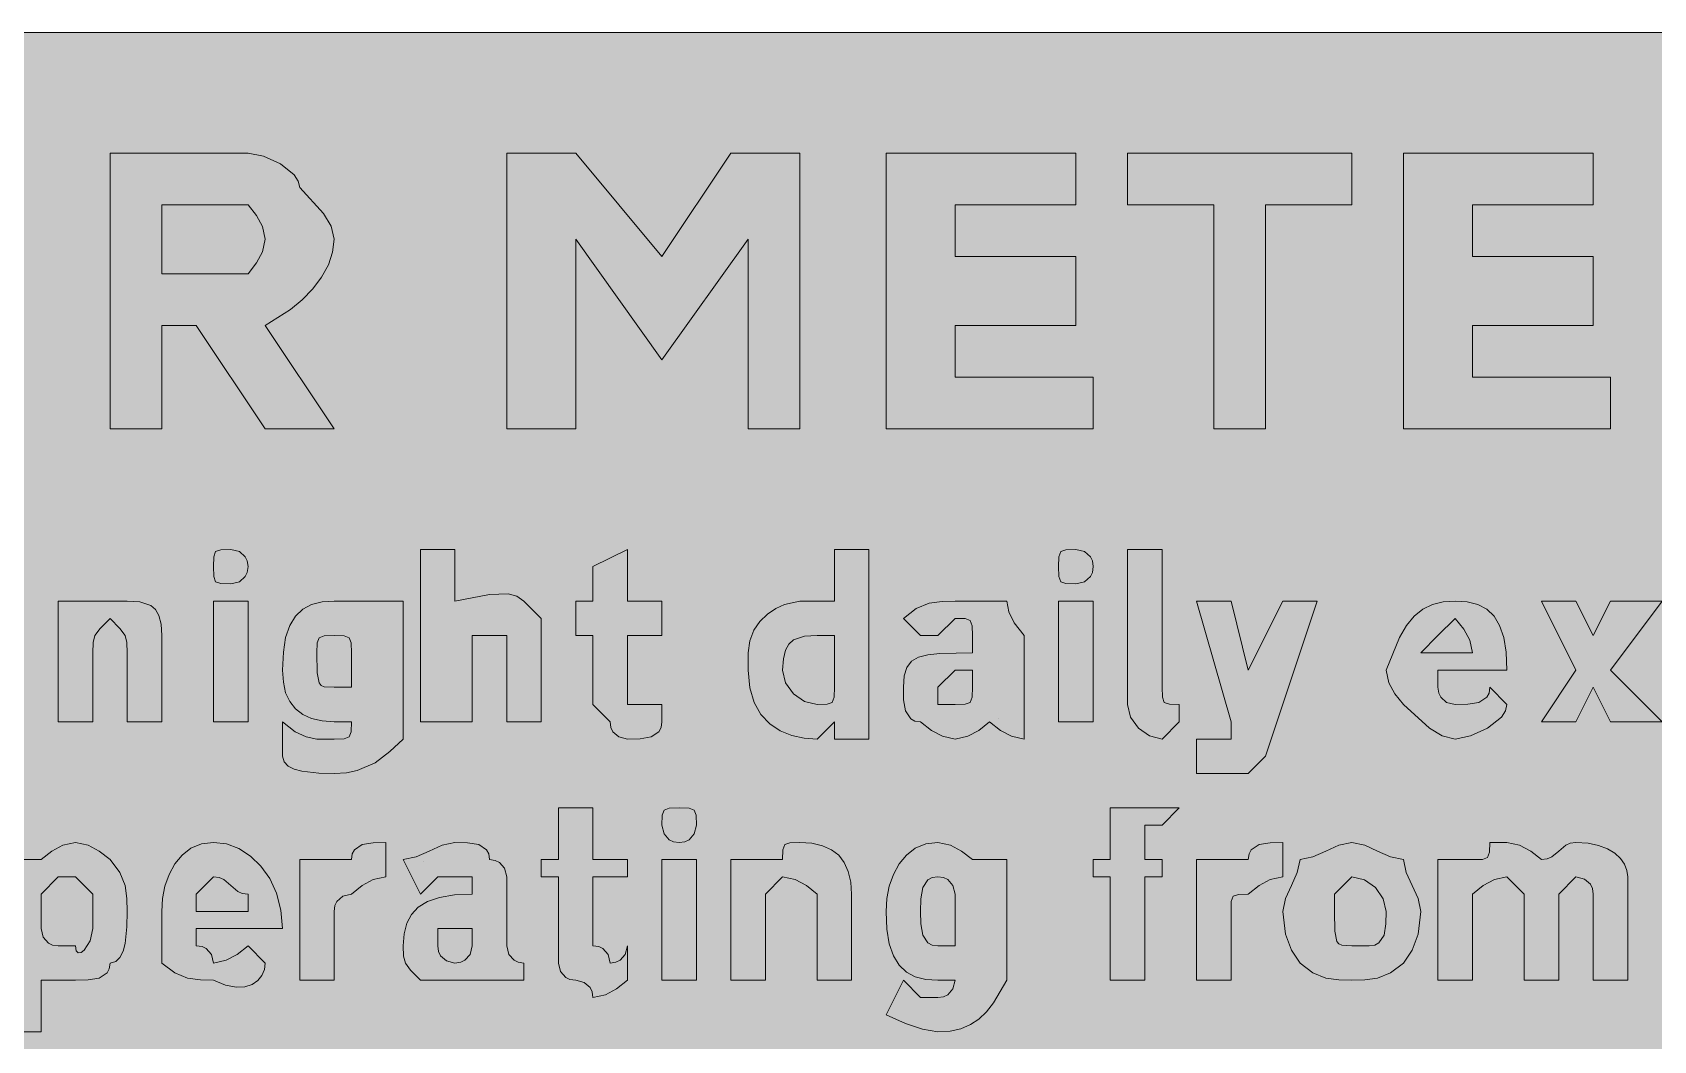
# Model space of a CAD drawing. Header units: metres. Extents: x 9 to 558, y 12 to 259.
# Drawn here: x 253.4 to 366.2, y 189 to 259.2 of the extents above; entities that cross this region are included whole.
import ezdxf

# ---------------------------------------------------------------- set-up
doc = ezdxf.new("R2010")
doc.units = ezdxf.units.M
for name, color, linetype, true_color in [('FILL_BLACK_000000', 7, 'Continuous', 0x000000), ('FILL_YELLOW_FFFF00', 7, 'Continuous', 0xffff00), ('STROKE_BLACK_000000', 7, 'Continuous', 0x000000)]:
    doc.layers.add(name, color=color, linetype=linetype, true_color=true_color)

msp = doc.modelspace()

# ---------------------------------------------------------------- hatches: boundary and pattern name
at = {"layer": 'FILL_BLACK_000000', "true_color": 0x000000}
h = msp.add_hatch(color=7, dxfattribs=at)
h.dxf.hatch_style = 1
h.paths.add_polyline_path([(258.81, 231.6), (258.81, 250.8), (268.41, 250.8), (269.48, 250.59), (270.66, 250.05), (271.62, 249.28), (271.9, 248.85), (272.01, 248.4), (273.66, 246.6), (274.2, 245.7), (274.41, 244.8), (274.3, 243.9), (274, 243.02), (273.52, 242.16), (272.91, 241.35), (272.18, 240.59), (271.37, 239.91), (269.61, 238.8), (274.41, 231.6), (269.61, 231.6), (264.81, 238.8), (262.41, 238.8), (262.41, 231.6), (258.81, 231.6)])
h.paths.add_polyline_path([(268.41, 242.4), (269.01, 243.15), (269.42, 243.92), (269.61, 244.8), (269.42, 245.68), (269.01, 246.45), (268.41, 247.2), (267.21, 247.2), (262.41, 247.2), (262.41, 242.4), (267.21, 242.4), (268.41, 242.4)], flags=16)
h = msp.add_hatch(color=7, dxfattribs=at)
h.dxf.hatch_style = 1
h.paths.add_polyline_path([(291.21, 244.8), (291.21, 231.6), (286.41, 231.6), (286.41, 250.8), (291.21, 250.8), (297.21, 243.6), (302.01, 250.8), (306.81, 250.8), (306.81, 231.6), (303.21, 231.6), (303.21, 244.8), (297.21, 236.4), (291.21, 244.8)])
h = msp.add_hatch(color=7, dxfattribs=at)
h.dxf.hatch_style = 1
h.paths.add_polyline_path([(317.61, 235.2), (327.21, 235.2), (327.21, 231.6), (312.81, 231.6), (312.81, 250.8), (326.01, 250.8), (326.01, 247.2), (317.61, 247.2), (317.61, 243.6), (326.01, 243.6), (326.01, 238.8), (317.61, 238.8), (317.61, 235.2)])
h = msp.add_hatch(color=7, dxfattribs=at)
h.dxf.hatch_style = 1
h.paths.add_polyline_path([(339.21, 231.6), (335.61, 231.6), (335.61, 247.2), (329.61, 247.2), (329.61, 250.8), (345.21, 250.8), (345.21, 247.2), (339.21, 247.2), (339.21, 231.6)])
h = msp.add_hatch(color=7, dxfattribs=at)
h.dxf.hatch_style = 1
h.paths.add_polyline_path([(353.61, 235.2), (363.21, 235.2), (363.21, 231.6), (348.81, 231.6), (348.81, 250.8), (362.01, 250.8), (362.01, 247.2), (353.61, 247.2), (353.61, 243.6), (362.01, 243.6), (362.01, 238.8), (353.61, 238.8), (353.61, 235.2)])
h = msp.add_hatch(color=7, dxfattribs=at)
h.dxf.hatch_style = 1
h.paths.add_polyline_path([(268.36, 221.6), (268.22, 221.31), (267.81, 220.95), (267.21, 220.8), (266.52, 220.82), (266.16, 220.95), (266.03, 221.31), (266.01, 222), (266.03, 222.69), (266.16, 223.05), (266.52, 223.18), (267.21, 223.2), (267.81, 223.05), (268.22, 222.69), (268.36, 222.4), (268.41, 222), (268.36, 221.6)])
h = msp.add_hatch(color=7, dxfattribs=at)
h.dxf.hatch_style = 1
h.paths.add_polyline_path([(285.21, 220.05), (286.52, 220.11), (287.11, 219.94), (287.61, 219.6), (288.81, 218.4), (288.81, 217.2), (288.81, 211.2), (286.41, 211.2), (286.41, 216), (286.41, 217.2), (285.21, 217.2), (284.01, 217.2), (284.01, 216), (284.01, 211.2), (280.41, 211.2), (280.41, 223.2), (282.81, 223.2), (282.81, 219.6), (285.21, 220.05)])
h = msp.add_hatch(color=7, dxfattribs=at)
h.dxf.hatch_style = 1
h.paths.add_polyline_path([(297.21, 219.6), (297.21, 217.2), (294.81, 217.2), (294.81, 213.6), (294.81, 212.4), (296.01, 212.4), (297.21, 212.4), (297.21, 211.2), (297.16, 210.8), (297, 210.51), (296.46, 210.15), (295.69, 210.02), (294.81, 210), (294.21, 210.15), (293.8, 210.51), (293.66, 210.8), (293.61, 211.2), (292.41, 212.4), (292.41, 217.2), (291.21, 217.2), (291.21, 219.6), (292.41, 219.6), (292.41, 222), (294.81, 223.2), (294.81, 219.6), (297.21, 219.6)])
h = msp.add_hatch(color=7, dxfattribs=at)
h.dxf.hatch_style = 1
h.paths.add_polyline_path([(311.61, 223.2), (311.61, 210), (309.21, 210), (309.21, 211.2), (308.01, 210), (307.11, 210.06), (306.25, 210.24), (305.44, 210.57), (304.71, 211.05), (304.1, 211.7), (303.62, 212.53), (303.32, 213.56), (303.21, 214.8), (303.21, 216), (303.32, 216.84), (303.6, 217.57), (304.03, 218.19), (304.56, 218.7), (305.14, 219.09), (305.74, 219.37), (306.81, 219.6), (309.21, 219.6), (309.21, 223.2), (311.61, 223.2)])
h.paths.add_polyline_path([(309.21, 217.2), (308.01, 217.2), (307.13, 217.16), (306.36, 216.9), (306.05, 216.61), (305.82, 216.19), (305.66, 215.59), (305.61, 214.8), (305.82, 213.92), (306.36, 213.15), (307.13, 212.61), (308.01, 212.4), (308.7, 212.42), (309.06, 212.55), (309.19, 212.91), (309.21, 213.6), (309.21, 216), (309.21, 217.2)], flags=16)
h = msp.add_hatch(color=7, dxfattribs=at)
h.dxf.hatch_style = 1
h.paths.add_polyline_path([(327.16, 221.6), (327.02, 221.31), (326.61, 220.95), (326.01, 220.8), (325.32, 220.82), (324.96, 220.95), (324.83, 221.31), (324.81, 222), (324.83, 222.69), (324.96, 223.05), (325.32, 223.18), (326.01, 223.2), (326.61, 223.05), (327.02, 222.69), (327.16, 222.4), (327.21, 222), (327.16, 221.6)])
h = msp.add_hatch(color=7, dxfattribs=at)
h.dxf.hatch_style = 1
h.paths.add_polyline_path([(332.01, 213.6), (332.03, 212.91), (332.16, 212.55), (332.52, 212.42), (333.21, 212.4), (333.21, 211.2), (332.01, 210), (331.13, 210.21), (330.36, 210.75), (329.82, 211.52), (329.61, 212.4), (329.61, 223.2), (332.01, 223.2), (332.01, 213.6)])
h = msp.add_hatch(color=7, dxfattribs=at)
h.dxf.hatch_style = 1
h.paths.add_polyline_path([(260.01, 211.2), (260.01, 216), (259.99, 216.71), (259.86, 217.2), (259.5, 217.69), (258.81, 218.4), (258.12, 217.69), (257.76, 217.2), (257.63, 216.71), (257.61, 216), (257.61, 211.2), (255.21, 211.2), (255.21, 219.6), (257.61, 219.6), (258.81, 219.6), (260.01, 219.6), (260.89, 219.56), (261.66, 219.3), (261.97, 219.01), (262.2, 218.59), (262.36, 217.99), (262.41, 217.2), (262.41, 211.2), (260.01, 211.2)])
h = msp.add_hatch(color=7, dxfattribs=at)
h.dxf.hatch_style = 1
h.paths.add_polyline_path([(266.01, 211.2), (266.01, 219.6), (268.41, 219.6), (268.41, 211.2), (266.01, 211.2)])
h = msp.add_hatch(color=7, dxfattribs=at)
h.dxf.hatch_style = 1
h.paths.add_polyline_path([(277.26, 208.35), (276, 207.81), (275.26, 207.65), (274.41, 207.6), (273.34, 207.62), (272.16, 207.75), (271.63, 207.89), (271.2, 208.11), (270.92, 208.4), (270.81, 208.8), (270.81, 211.2), (271.69, 210.51), (272.46, 210.15), (273.21, 210), (274.41, 210), (275.1, 210.02), (275.46, 210.15), (275.59, 210.51), (275.61, 211.2), (274.41, 211.2), (273.57, 211.26), (272.83, 211.42), (272.22, 211.71), (271.71, 212.1), (271.32, 212.61), (271.03, 213.22), (270.87, 213.96), (270.81, 214.8), (270.87, 216.04), (271.03, 217.07), (271.32, 217.9), (271.71, 218.55), (272.22, 219.03), (272.83, 219.36), (273.57, 219.54), (274.41, 219.6), (275.61, 219.6), (279.21, 219.6), (279.21, 210), (278.29, 209.12), (277.26, 208.35)])
h.paths.add_polyline_path([(275.46, 217.05), (275.1, 217.18), (274.41, 217.2), (273.72, 217.18), (273.36, 217.05), (273.23, 216.69), (273.21, 216), (273.23, 214.61), (273.36, 213.9), (273.5, 213.73), (273.72, 213.64), (274.41, 213.6), (275.61, 213.6), (275.61, 214.8), (275.61, 216), (275.59, 216.69), (275.46, 217.05)], flags=16)
h = msp.add_hatch(color=7, dxfattribs=at)
h.dxf.hatch_style = 1
h.paths.add_polyline_path([(318.79, 217.89), (318.66, 218.25), (318.3, 218.38), (317.61, 218.4), (316.41, 217.2), (315.21, 217.2), (314.01, 218.4), (314.91, 219.09), (315.81, 219.45), (316.71, 219.58), (317.61, 219.6), (321.21, 219.6), (321.36, 218.85), (321.72, 218.08), (322.41, 217.2), (322.41, 212.4), (322.41, 210), (321.53, 210.19), (320.76, 210.6), (320.01, 211.2), (319.26, 210.6), (318.49, 210.19), (317.61, 210), (316.73, 210.19), (315.96, 210.6), (315.21, 211.2), (314.81, 211.25), (314.52, 211.41), (314.16, 211.95), (314.03, 212.72), (314.01, 213.6), (314.07, 214.39), (314.25, 214.99), (314.58, 215.41), (315.06, 215.7), (315.71, 215.87), (316.54, 215.96), (318.81, 216), (318.81, 217.2), (318.79, 217.89)])
h.paths.add_polyline_path([(317.61, 212.4), (318.3, 212.42), (318.66, 212.55), (318.79, 212.91), (318.81, 213.6), (318.81, 214.8), (317.61, 214.8), (316.41, 213.6), (316.41, 212.4), (317.61, 212.4)], flags=16)
h = msp.add_hatch(color=7, dxfattribs=at)
h.dxf.hatch_style = 1
h.paths.add_polyline_path([(324.81, 211.2), (324.81, 219.6), (327.21, 219.6), (327.21, 211.2), (324.81, 211.2)])
h = msp.add_hatch(color=7, dxfattribs=at)
h.dxf.hatch_style = 1
h.paths.add_polyline_path([(339.21, 208.8), (338.01, 207.6), (334.41, 207.6), (334.41, 210), (335.61, 210), (336.81, 210), (336.81, 211.2), (334.41, 219.6), (336.81, 219.6), (338.01, 214.8), (340.41, 219.6), (342.81, 219.6), (339.21, 208.8)])
h = msp.add_hatch(color=7, dxfattribs=at)
h.dxf.hatch_style = 1
h.paths.add_polyline_path([(351.21, 213.6), (351.26, 213.2), (351.4, 212.91), (351.81, 212.55), (352.41, 212.4), (353.29, 212.42), (354.06, 212.55), (354.6, 212.91), (354.76, 213.2), (354.81, 213.6), (356.01, 212.4), (355.9, 211.95), (355.62, 211.52), (354.66, 210.75), (353.48, 210.21), (352.41, 210), (351.51, 210.21), (350.61, 210.75), (348.81, 212.4), (348.21, 213.15), (347.8, 213.92), (347.61, 214.8), (348.53, 217.07), (349.02, 217.9), (349.56, 218.55), (350.15, 219.03), (350.82, 219.36), (351.56, 219.54), (352.41, 219.6), (353.25, 219.54), (353.98, 219.36), (354.6, 219.03), (355.11, 218.55), (355.5, 217.9), (355.78, 217.07), (355.95, 216.04), (356.01, 214.8), (351.21, 214.8), (351.21, 213.6)])
h.paths.add_polyline_path([(353.42, 216.88), (353.01, 217.65), (352.41, 218.4), (351.21, 217.2), (350.01, 216), (353.61, 216), (353.42, 216.88)], flags=16)
h = msp.add_hatch(color=7, dxfattribs=at)
h.dxf.hatch_style = 1
h.paths.add_polyline_path([(366.81, 219.6), (363.21, 214.8), (366.81, 211.2), (363.21, 211.2), (362.01, 213.6), (360.81, 211.2), (358.41, 211.2), (360.81, 214.8), (358.41, 219.6), (360.81, 219.6), (362.01, 217.2), (363.21, 219.6), (366.81, 219.6)])
h = msp.add_hatch(color=7, dxfattribs=at)
h.dxf.hatch_style = 1
h.paths.add_polyline_path([(294.81, 201.6), (294.81, 200.4), (292.41, 200.4), (292.41, 195.6), (292.81, 195.55), (293.1, 195.41), (293.46, 195), (293.61, 194.4), (294.01, 194.45), (294.3, 194.59), (294.66, 195), (294.81, 195.6), (294.81, 193.2), (294.06, 192.6), (293.29, 192.19), (292.41, 192), (292.36, 192.4), (292.22, 192.69), (291.81, 193.05), (291.21, 193.2), (290.81, 193.25), (290.52, 193.39), (290.16, 193.8), (290.01, 194.4), (290.01, 200.4), (288.81, 200.4), (288.81, 201.6), (290.01, 201.6), (290.01, 205.2), (292.41, 205.2), (292.41, 201.6), (294.81, 201.6)])
h = msp.add_hatch(color=7, dxfattribs=at)
h.dxf.hatch_style = 1
h.paths.add_polyline_path([(299.46, 203.4), (299.1, 202.99), (298.81, 202.85), (298.41, 202.8), (298.01, 202.85), (297.72, 202.99), (297.36, 203.4), (297.21, 204), (297.23, 204.69), (297.36, 205.05), (297.72, 205.18), (298.41, 205.2), (299.1, 205.18), (299.46, 205.05), (299.59, 204.69), (299.61, 204), (299.46, 203.4)])
h = msp.add_hatch(color=7, dxfattribs=at)
h.dxf.hatch_style = 1
h.paths.add_polyline_path([(328.41, 193.2), (328.41, 200.4), (327.21, 200.4), (327.21, 201.6), (328.41, 201.6), (328.41, 204), (328.41, 205.2), (330.81, 205.2), (333.21, 205.2), (332.01, 204), (330.81, 204), (330.81, 202.8), (330.81, 201.6), (332.01, 201.6), (332.01, 200.4), (330.81, 200.4), (330.81, 193.2), (328.41, 193.2)])
h = msp.add_hatch(color=7, dxfattribs=at)
h.dxf.hatch_style = 1
h.paths.add_polyline_path([(259.86, 195.75), (259.72, 195.22), (259.5, 194.79), (259.21, 194.51), (258.81, 194.4), (258.76, 194), (258.6, 193.71), (258.06, 193.35), (257.29, 193.22), (256.41, 193.2), (254.01, 193.2), (254.01, 189.6), (251.61, 189.6), (251.61, 201.6), (254.01, 201.6), (254.76, 202.2), (255.53, 202.61), (256.41, 202.8), (257.29, 202.61), (258.06, 202.2), (258.81, 201.6), (259.5, 200.7), (259.86, 199.8), (259.99, 198.9), (260.01, 198), (259.99, 196.93), (259.86, 195.75)])
h.paths.add_polyline_path([(256.6, 195.11), (256.79, 195.14), (257.01, 195.3), (257.42, 195.94), (257.61, 196.8), (257.61, 198), (257.61, 199.2), (256.41, 200.4), (255.21, 200.4), (254.01, 199.2), (254.01, 196.8), (254.16, 196.2), (254.52, 195.79), (254.81, 195.65), (255.21, 195.6), (256.41, 195.6), (256.46, 195.26), (256.6, 195.11)], flags=16)
h = msp.add_hatch(color=7, dxfattribs=at)
h.dxf.hatch_style = 1
h.paths.add_polyline_path([(264.81, 195.6), (265.21, 195.55), (265.5, 195.41), (265.86, 195), (266.01, 194.4), (266.89, 194.59), (267.66, 195), (268.41, 195.6), (269.61, 194.4), (269.55, 193.95), (269.38, 193.54), (269.1, 193.18), (268.71, 192.9), (268.2, 192.74), (267.58, 192.71), (266.85, 192.86), (266.01, 193.2), (265.11, 193.22), (264.21, 193.35), (263.31, 193.71), (262.41, 194.4), (262.41, 198), (262.47, 198.9), (262.63, 199.76), (262.92, 200.57), (263.31, 201.3), (263.82, 201.91), (264.43, 202.39), (265.17, 202.69), (266.01, 202.8), (266.91, 202.69), (267.77, 202.37), (268.58, 201.85), (269.31, 201.15), (269.92, 200.28), (270.4, 199.26), (270.7, 198.09), (270.81, 196.8), (264.81, 196.8), (264.81, 195.6)])
h.paths.add_polyline_path([(268.41, 199.2), (268.01, 199.25), (267.7, 199.39), (267.21, 199.8), (266.72, 200.21), (266.41, 200.35), (266.01, 200.4), (264.81, 199.2), (264.81, 198), (268.41, 198), (268.41, 199.2)], flags=16)
h = msp.add_hatch(color=7, dxfattribs=at)
h.dxf.hatch_style = 1
h.paths.add_polyline_path([(272.01, 201.6), (274.41, 201.6), (275.61, 201.6), (275.66, 202), (275.82, 202.29), (276.36, 202.65), (277.13, 202.78), (278.01, 202.8), (278.01, 200.4), (277.13, 200.21), (276.36, 199.8), (275.61, 199.2), (275.01, 199.05), (274.6, 198.69), (274.46, 198.4), (274.41, 198), (274.41, 193.2), (272.01, 193.2), (272.01, 201.6)])
h = msp.add_hatch(color=7, dxfattribs=at)
h.dxf.hatch_style = 1
h.paths.add_polyline_path([(282.81, 200.4), (281.61, 200.4), (280.41, 199.2), (279.21, 201.6), (280.11, 201.79), (281.01, 202.2), (281.91, 202.61), (282.81, 202.8), (283.69, 202.78), (284.46, 202.65), (285, 202.29), (285.16, 202), (285.21, 201.6), (285.61, 201.55), (285.9, 201.41), (286.26, 201), (286.41, 200.4), (286.41, 195.6), (286.56, 195), (286.92, 194.59), (287.21, 194.45), (287.61, 194.4), (287.61, 193.2), (285.21, 193.2), (282.81, 193.2), (280.41, 193.2), (279.72, 193.91), (279.36, 194.4), (279.23, 194.89), (279.21, 195.6), (279.27, 196.44), (279.45, 197.17), (279.78, 197.79), (280.26, 198.3), (280.91, 198.69), (281.74, 198.97), (282.77, 199.14), (284.01, 199.2), (284.01, 200.4), (282.81, 200.4)])
h.paths.add_polyline_path([(281.8, 194.91), (282.21, 194.55), (282.81, 194.4), (283.21, 194.45), (283.5, 194.59), (283.86, 195), (284.01, 195.6), (284.01, 196.8), (281.61, 196.8), (281.61, 195.6), (281.66, 195.2), (281.8, 194.91)], flags=16)
h = msp.add_hatch(color=7, dxfattribs=at)
h.dxf.hatch_style = 1
h.paths.add_polyline_path([(308.01, 193.2), (308.01, 198), (308.01, 199.2), (307.26, 199.8), (306.49, 200.21), (305.61, 200.4), (304.41, 199.2), (304.41, 198), (304.41, 193.2), (302.01, 193.2), (302.01, 201.6), (304.41, 201.6), (305.61, 201.6), (305.63, 202.29), (305.76, 202.65), (306.12, 202.78), (306.81, 202.8), (307.65, 202.74), (308.38, 202.57), (309, 202.29), (309.51, 201.9), (309.9, 201.39), (310.18, 200.77), (310.35, 200.04), (310.41, 199.2), (310.41, 193.2), (308.01, 193.2)])
h = msp.add_hatch(color=7, dxfattribs=at)
h.dxf.hatch_style = 1
h.paths.add_polyline_path([(314.83, 193.44), (314.22, 193.77), (313.71, 194.25), (313.32, 194.9), (313.03, 195.73), (312.87, 196.76), (312.81, 198), (312.87, 198.9), (313.03, 199.76), (313.32, 200.57), (313.71, 201.3), (314.22, 201.91), (314.83, 202.39), (315.57, 202.69), (316.41, 202.8), (317.29, 202.61), (318.06, 202.2), (318.81, 201.6), (321.21, 201.6), (321.21, 193.2), (320.29, 191.62), (319.8, 191.01), (319.26, 190.5), (318.67, 190.11), (318, 189.82), (317.26, 189.66), (316.41, 189.6), (315.34, 189.79), (314.16, 190.2), (312.81, 190.8), (314.01, 193.2), (315.21, 192), (316.41, 192), (316.81, 192.05), (317.1, 192.19), (317.46, 192.6), (317.61, 193.2), (316.41, 193.2), (315.57, 193.26), (314.83, 193.44)])
h.paths.add_polyline_path([(317.1, 200.21), (316.81, 200.35), (316.41, 200.4), (316.01, 200.35), (315.72, 200.19), (315.36, 199.65), (315.23, 198.88), (315.21, 198), (315.23, 197.12), (315.36, 196.35), (315.72, 195.81), (316.01, 195.65), (316.41, 195.6), (317.61, 195.6), (317.61, 196.8), (317.61, 199.2), (317.46, 199.8), (317.1, 200.21)], flags=16)
h = msp.add_hatch(color=7, dxfattribs=at)
h.dxf.hatch_style = 1
h.paths.add_polyline_path([(334.41, 201.6), (336.81, 201.6), (338.01, 201.6), (338.06, 202), (338.22, 202.29), (338.76, 202.65), (339.53, 202.78), (340.41, 202.8), (340.41, 200.4), (339.53, 200.21), (338.76, 199.8), (338.01, 199.2), (337.32, 199.18), (336.96, 199.05), (336.83, 198.69), (336.81, 198), (336.81, 193.2), (334.41, 193.2), (334.41, 201.6)])
h = msp.add_hatch(color=7, dxfattribs=at)
h.dxf.hatch_style = 1
h.paths.add_polyline_path([(349.41, 195.3), (348.81, 194.4), (347.91, 193.71), (347.01, 193.35), (346.11, 193.22), (345.21, 193.2), (344.31, 193.22), (343.41, 193.35), (342.51, 193.71), (341.61, 194.4), (341.01, 195.3), (340.6, 196.42), (340.41, 198), (340.6, 198.9), (341.01, 199.8), (341.42, 200.7), (341.61, 201.6), (342.51, 201.79), (343.41, 202.2), (344.31, 202.61), (345.21, 202.8), (346.11, 202.61), (347.01, 202.2), (347.91, 201.79), (348.81, 201.6), (349, 200.7), (349.41, 199.8), (349.82, 198.9), (350.01, 198), (349.82, 196.42), (349.41, 195.3)])
h.paths.add_polyline_path([(346.86, 199.65), (346.09, 200.19), (345.21, 200.4), (344.01, 199.2), (344.01, 198), (344.03, 196.61), (344.16, 195.9), (344.3, 195.73), (344.52, 195.64), (345.21, 195.6), (346.41, 195.6), (346.81, 195.65), (347.1, 195.81), (347.46, 196.35), (347.59, 197.12), (347.61, 198), (347.4, 198.88), (346.86, 199.65)], flags=16)
h = msp.add_hatch(color=7, dxfattribs=at)
h.dxf.hatch_style = 1
h.paths.add_polyline_path([(359.61, 199.2), (359.61, 193.2), (357.21, 193.2), (357.21, 199.2), (356.01, 200.4), (355.13, 200.21), (354.36, 199.8), (353.61, 199.2), (353.61, 193.2), (351.21, 193.2), (351.21, 201.6), (353.61, 201.6), (354.3, 201.62), (354.66, 201.75), (354.79, 202.11), (354.81, 202.8), (356.01, 202.8), (356.89, 202.61), (357.66, 202.2), (358.41, 201.6), (358.81, 201.65), (359.12, 201.79), (359.61, 202.2), (360.1, 202.61), (360.41, 202.75), (360.81, 202.8), (361.65, 202.75), (362.38, 202.59), (363, 202.36), (363.51, 202.05), (363.9, 201.69), (364.18, 201.28), (364.35, 200.85), (364.41, 200.4), (364.41, 199.2), (364.41, 193.2), (362.01, 193.2), (362.01, 199.2), (361.96, 199.6), (361.82, 199.89), (361.41, 200.25), (360.81, 200.4), (359.61, 199.2)])
h = msp.add_hatch(color=7, dxfattribs=at)
h.dxf.hatch_style = 1
h.paths.add_polyline_path([(297.21, 193.2), (297.21, 201.6), (299.61, 201.6), (299.61, 193.2), (297.21, 193.2)])
at = {"layer": 'FILL_YELLOW_FFFF00', "true_color": 0xffff00}
h = msp.add_hatch(color=7, dxfattribs=at)
h.dxf.hatch_style = 1
h.paths.add_polyline_path([(552.02, 259.18), (553.41, 259.05), (554.8, 258.69), (556.41, 258), (557.1, 256.39), (557.46, 255), (557.59, 253.61), (557.61, 252), (557.61, 19.2), (557.61, 15.6), (557.01, 14.85), (556.6, 14.08), (556.41, 13.2), (554.8, 12.51), (553.41, 12.15), (552.02, 12.02), (550.41, 12), (16.41, 12), (14.01, 12), (13.13, 12.19), (12.36, 12.6), (11.61, 13.2), (10.22, 14.81), (9.8, 15.52), (9.51, 16.2), (9.25, 17.59), (9.21, 19.2), (9.21, 252), (9.21, 255.6), (9.61, 255.65), (9.92, 255.81), (10.41, 256.35), (10.9, 257.12), (11.61, 258), (12.36, 258.6), (13.13, 259.01), (14.01, 259.2), (16.41, 259.2), (550.41, 259.2), (552.02, 259.18)])

# ---------------------------------------------------------------- linework, layer by layer
at = {"layer": 'FILL_BLACK_000000', "lineweight": 0, "true_color": 0x000000}
for points in [[(258.81, 231.6), (258.81, 250.8), (268.41, 250.8), (269.48, 250.59), (270.66, 250.05), (271.62, 249.28), (271.9, 248.85), (272.01, 248.4), (273.66, 246.6), (274.2, 245.7), (274.41, 244.8), (274.3, 243.9), (274, 243.02), (273.52, 242.16), (272.91, 241.35), (272.18, 240.59), (271.37, 239.91), (269.61, 238.8), (274.41, 231.6), (269.61, 231.6), (264.81, 238.8), (262.41, 238.8), (262.41, 231.6)], [(291.21, 244.8), (291.21, 231.6), (286.41, 231.6), (286.41, 250.8), (291.21, 250.8), (297.21, 243.6), (302.01, 250.8), (306.81, 250.8), (306.81, 231.6), (303.21, 231.6), (303.21, 244.8), (297.21, 236.4)], [(317.61, 235.2), (327.21, 235.2), (327.21, 231.6), (312.81, 231.6), (312.81, 250.8), (326.01, 250.8), (326.01, 247.2), (317.61, 247.2), (317.61, 243.6), (326.01, 243.6), (326.01, 238.8), (317.61, 238.8)], [(339.21, 231.6), (335.61, 231.6), (335.61, 247.2), (329.61, 247.2), (329.61, 250.8), (345.21, 250.8), (345.21, 247.2), (339.21, 247.2)], [(353.61, 235.2), (363.21, 235.2), (363.21, 231.6), (348.81, 231.6), (348.81, 250.8), (362.01, 250.8), (362.01, 247.2), (353.61, 247.2), (353.61, 243.6), (362.01, 243.6), (362.01, 238.8), (353.61, 238.8)], [(268.41, 242.4), (269.01, 243.15), (269.42, 243.92), (269.61, 244.8), (269.42, 245.68), (269.01, 246.45), (268.41, 247.2), (267.21, 247.2), (262.41, 247.2), (262.41, 242.4), (267.21, 242.4)], [(268.36, 221.6), (268.22, 221.31), (267.81, 220.95), (267.21, 220.8), (266.52, 220.82), (266.16, 220.95), (266.03, 221.31), (266.01, 222), (266.03, 222.69), (266.16, 223.05), (266.52, 223.18), (267.21, 223.2), (267.81, 223.05), (268.22, 222.69), (268.36, 222.4), (268.41, 222)], [(285.21, 220.05), (286.52, 220.11), (287.11, 219.94), (287.61, 219.6), (288.81, 218.4), (288.81, 217.2), (288.81, 211.2), (286.41, 211.2), (286.41, 216), (286.41, 217.2), (285.21, 217.2), (284.01, 217.2), (284.01, 216), (284.01, 211.2), (280.41, 211.2), (280.41, 223.2), (282.81, 223.2), (282.81, 219.6)], [(297.21, 219.6), (297.21, 217.2), (294.81, 217.2), (294.81, 213.6), (294.81, 212.4), (296.01, 212.4), (297.21, 212.4), (297.21, 211.2), (297.16, 210.8), (297, 210.51), (296.46, 210.15), (295.69, 210.02), (294.81, 210), (294.21, 210.15), (293.8, 210.51), (293.66, 210.8), (293.61, 211.2), (292.41, 212.4), (292.41, 217.2), (291.21, 217.2), (291.21, 219.6), (292.41, 219.6), (292.41, 222), (294.81, 223.2), (294.81, 219.6)], [(311.61, 223.2), (311.61, 210), (309.21, 210), (309.21, 211.2), (308.01, 210), (307.11, 210.06), (306.25, 210.24), (305.44, 210.57), (304.71, 211.05), (304.1, 211.7), (303.62, 212.53), (303.32, 213.56), (303.21, 214.8), (303.21, 216), (303.32, 216.84), (303.6, 217.57), (304.03, 218.19), (304.56, 218.7), (305.14, 219.09), (305.74, 219.37), (306.81, 219.6), (309.21, 219.6), (309.21, 223.2)], [(327.16, 221.6), (327.02, 221.31), (326.61, 220.95), (326.01, 220.8), (325.32, 220.82), (324.96, 220.95), (324.83, 221.31), (324.81, 222), (324.83, 222.69), (324.96, 223.05), (325.32, 223.18), (326.01, 223.2), (326.61, 223.05), (327.02, 222.69), (327.16, 222.4), (327.21, 222)], [(332.01, 213.6), (332.03, 212.91), (332.16, 212.55), (332.52, 212.42), (333.21, 212.4), (333.21, 211.2), (332.01, 210), (331.13, 210.21), (330.36, 210.75), (329.82, 211.52), (329.61, 212.4), (329.61, 223.2), (332.01, 223.2)], [(260.01, 211.2), (260.01, 216), (259.99, 216.71), (259.86, 217.2), (259.5, 217.69), (258.81, 218.4), (258.12, 217.69), (257.76, 217.2), (257.63, 216.71), (257.61, 216), (257.61, 211.2), (255.21, 211.2), (255.21, 219.6), (257.61, 219.6), (258.81, 219.6), (260.01, 219.6), (260.89, 219.56), (261.66, 219.3), (261.97, 219.01), (262.2, 218.59), (262.36, 217.99), (262.41, 217.2), (262.41, 211.2)], [(266.01, 211.2), (266.01, 219.6), (268.41, 219.6), (268.41, 211.2)], [(277.26, 208.35), (276, 207.81), (275.26, 207.65), (274.41, 207.6), (273.34, 207.62), (272.16, 207.75), (271.63, 207.89), (271.2, 208.11), (270.92, 208.4), (270.81, 208.8), (270.81, 211.2), (271.69, 210.51), (272.46, 210.15), (273.21, 210), (274.41, 210), (275.1, 210.02), (275.46, 210.15), (275.59, 210.51), (275.61, 211.2), (274.41, 211.2), (273.57, 211.26), (272.83, 211.42), (272.22, 211.71), (271.71, 212.1), (271.32, 212.61), (271.03, 213.22), (270.87, 213.96), (270.81, 214.8), (270.87, 216.04), (271.03, 217.07), (271.32, 217.9), (271.71, 218.55), (272.22, 219.03), (272.83, 219.36), (273.57, 219.54), (274.41, 219.6), (275.61, 219.6), (279.21, 219.6), (279.21, 210), (278.29, 209.12)], [(318.79, 217.89), (318.66, 218.25), (318.3, 218.38), (317.61, 218.4), (316.41, 217.2), (315.21, 217.2), (314.01, 218.4), (314.91, 219.09), (315.81, 219.45), (316.71, 219.58), (317.61, 219.6), (321.21, 219.6), (321.36, 218.85), (321.72, 218.08), (322.41, 217.2), (322.41, 212.4), (322.41, 210), (321.53, 210.19), (320.76, 210.6), (320.01, 211.2), (319.26, 210.6), (318.49, 210.19), (317.61, 210), (316.73, 210.19), (315.96, 210.6), (315.21, 211.2), (314.81, 211.25), (314.52, 211.41), (314.16, 211.95), (314.03, 212.72), (314.01, 213.6), (314.07, 214.39), (314.25, 214.99), (314.58, 215.41), (315.06, 215.7), (315.71, 215.87), (316.54, 215.96), (318.81, 216), (318.81, 217.2)], [(324.81, 211.2), (324.81, 219.6), (327.21, 219.6), (327.21, 211.2)], [(339.21, 208.8), (338.01, 207.6), (334.41, 207.6), (334.41, 210), (335.61, 210), (336.81, 210), (336.81, 211.2), (334.41, 219.6), (336.81, 219.6), (338.01, 214.8), (340.41, 219.6), (342.81, 219.6)], [(351.21, 213.6), (351.26, 213.2), (351.4, 212.91), (351.81, 212.55), (352.41, 212.4), (353.29, 212.42), (354.06, 212.55), (354.6, 212.91), (354.76, 213.2), (354.81, 213.6), (356.01, 212.4), (355.9, 211.95), (355.62, 211.52), (354.66, 210.75), (353.48, 210.21), (352.41, 210), (351.51, 210.21), (350.61, 210.75), (348.81, 212.4), (348.21, 213.15), (347.8, 213.92), (347.61, 214.8), (348.53, 217.07), (349.02, 217.9), (349.56, 218.55), (350.15, 219.03), (350.82, 219.36), (351.56, 219.54), (352.41, 219.6), (353.25, 219.54), (353.98, 219.36), (354.6, 219.03), (355.11, 218.55), (355.5, 217.9), (355.78, 217.07), (355.95, 216.04), (356.01, 214.8), (351.21, 214.8)], [(366.81, 219.6), (363.21, 214.8), (366.81, 211.2), (363.21, 211.2), (362.01, 213.6), (360.81, 211.2), (358.41, 211.2), (360.81, 214.8), (358.41, 219.6), (360.81, 219.6), (362.01, 217.2), (363.21, 219.6)], [(353.42, 216.88), (353.01, 217.65), (352.41, 218.4), (351.21, 217.2), (350.01, 216), (353.61, 216)], [(275.46, 217.05), (275.1, 217.18), (274.41, 217.2), (273.72, 217.18), (273.36, 217.05), (273.23, 216.69), (273.21, 216), (273.23, 214.61), (273.36, 213.9), (273.5, 213.73), (273.72, 213.64), (274.41, 213.6), (275.61, 213.6), (275.61, 214.8), (275.61, 216), (275.59, 216.69)], [(309.21, 217.2), (308.01, 217.2), (307.13, 217.16), (306.36, 216.9), (306.05, 216.61), (305.82, 216.19), (305.66, 215.59), (305.61, 214.8), (305.82, 213.92), (306.36, 213.15), (307.13, 212.61), (308.01, 212.4), (308.7, 212.42), (309.06, 212.55), (309.19, 212.91), (309.21, 213.6), (309.21, 216)], [(317.61, 212.4), (318.3, 212.42), (318.66, 212.55), (318.79, 212.91), (318.81, 213.6), (318.81, 214.8), (317.61, 214.8), (316.41, 213.6), (316.41, 212.4)], [(294.81, 201.6), (294.81, 200.4), (292.41, 200.4), (292.41, 195.6), (292.81, 195.55), (293.1, 195.41), (293.46, 195), (293.61, 194.4), (294.01, 194.45), (294.3, 194.59), (294.66, 195), (294.81, 195.6), (294.81, 193.2), (294.06, 192.6), (293.29, 192.19), (292.41, 192), (292.36, 192.4), (292.22, 192.69), (291.81, 193.05), (291.21, 193.2), (290.81, 193.25), (290.52, 193.39), (290.16, 193.8), (290.01, 194.4), (290.01, 200.4), (288.81, 200.4), (288.81, 201.6), (290.01, 201.6), (290.01, 205.2), (292.41, 205.2), (292.41, 201.6)], [(299.46, 203.4), (299.1, 202.99), (298.81, 202.85), (298.41, 202.8), (298.01, 202.85), (297.72, 202.99), (297.36, 203.4), (297.21, 204), (297.23, 204.69), (297.36, 205.05), (297.72, 205.18), (298.41, 205.2), (299.1, 205.18), (299.46, 205.05), (299.59, 204.69), (299.61, 204)], [(328.41, 193.2), (328.41, 200.4), (327.21, 200.4), (327.21, 201.6), (328.41, 201.6), (328.41, 204), (328.41, 205.2), (330.81, 205.2), (333.21, 205.2), (332.01, 204), (330.81, 204), (330.81, 202.8), (330.81, 201.6), (332.01, 201.6), (332.01, 200.4), (330.81, 200.4), (330.81, 193.2)], [(264.81, 195.6), (265.21, 195.55), (265.5, 195.41), (265.86, 195), (266.01, 194.4), (266.89, 194.59), (267.66, 195), (268.41, 195.6), (269.61, 194.4), (269.55, 193.95), (269.38, 193.54), (269.1, 193.18), (268.71, 192.9), (268.2, 192.74), (267.58, 192.71), (266.85, 192.86), (266.01, 193.2), (265.11, 193.22), (264.21, 193.35), (263.31, 193.71), (262.41, 194.4), (262.41, 198), (262.47, 198.9), (262.63, 199.76), (262.92, 200.57), (263.31, 201.3), (263.82, 201.91), (264.43, 202.39), (265.17, 202.69), (266.01, 202.8), (266.91, 202.69), (267.77, 202.37), (268.58, 201.85), (269.31, 201.15), (269.92, 200.28), (270.4, 199.26), (270.7, 198.09), (270.81, 196.8), (264.81, 196.8)], [(272.01, 201.6), (274.41, 201.6), (275.61, 201.6), (275.66, 202), (275.82, 202.29), (276.36, 202.65), (277.13, 202.78), (278.01, 202.8), (278.01, 200.4), (277.13, 200.21), (276.36, 199.8), (275.61, 199.2), (275.01, 199.05), (274.6, 198.69), (274.46, 198.4), (274.41, 198), (274.41, 193.2), (272.01, 193.2)], [(282.81, 200.4), (281.61, 200.4), (280.41, 199.2), (279.21, 201.6), (280.11, 201.79), (281.01, 202.2), (281.91, 202.61), (282.81, 202.8), (283.69, 202.78), (284.46, 202.65), (285, 202.29), (285.16, 202), (285.21, 201.6), (285.61, 201.55), (285.9, 201.41), (286.26, 201), (286.41, 200.4), (286.41, 195.6), (286.56, 195), (286.92, 194.59), (287.21, 194.45), (287.61, 194.4), (287.61, 193.2), (285.21, 193.2), (282.81, 193.2), (280.41, 193.2), (279.72, 193.91), (279.36, 194.4), (279.23, 194.89), (279.21, 195.6), (279.27, 196.44), (279.45, 197.17), (279.78, 197.79), (280.26, 198.3), (280.91, 198.69), (281.74, 198.97), (282.77, 199.14), (284.01, 199.2), (284.01, 200.4)], [(308.01, 193.2), (308.01, 198), (308.01, 199.2), (307.26, 199.8), (306.49, 200.21), (305.61, 200.4), (304.41, 199.2), (304.41, 198), (304.41, 193.2), (302.01, 193.2), (302.01, 201.6), (304.41, 201.6), (305.61, 201.6), (305.63, 202.29), (305.76, 202.65), (306.12, 202.78), (306.81, 202.8), (307.65, 202.74), (308.38, 202.57), (309, 202.29), (309.51, 201.9), (309.9, 201.39), (310.18, 200.77), (310.35, 200.04), (310.41, 199.2), (310.41, 193.2)], [(314.83, 193.44), (314.22, 193.77), (313.71, 194.25), (313.32, 194.9), (313.03, 195.73), (312.87, 196.76), (312.81, 198), (312.87, 198.9), (313.03, 199.76), (313.32, 200.57), (313.71, 201.3), (314.22, 201.91), (314.83, 202.39), (315.57, 202.69), (316.41, 202.8), (317.29, 202.61), (318.06, 202.2), (318.81, 201.6), (321.21, 201.6), (321.21, 193.2), (320.29, 191.62), (319.8, 191.01), (319.26, 190.5), (318.67, 190.11), (318, 189.82), (317.26, 189.66), (316.41, 189.6), (315.34, 189.79), (314.16, 190.2), (312.81, 190.8), (314.01, 193.2), (315.21, 192), (316.41, 192), (316.81, 192.05), (317.1, 192.19), (317.46, 192.6), (317.61, 193.2), (316.41, 193.2), (315.57, 193.26)], [(334.41, 201.6), (336.81, 201.6), (338.01, 201.6), (338.06, 202), (338.22, 202.29), (338.76, 202.65), (339.53, 202.78), (340.41, 202.8), (340.41, 200.4), (339.53, 200.21), (338.76, 199.8), (338.01, 199.2), (337.32, 199.18), (336.96, 199.05), (336.83, 198.69), (336.81, 198), (336.81, 193.2), (334.41, 193.2)], [(349.41, 195.3), (348.81, 194.4), (347.91, 193.71), (347.01, 193.35), (346.11, 193.22), (345.21, 193.2), (344.31, 193.22), (343.41, 193.35), (342.51, 193.71), (341.61, 194.4), (341.01, 195.3), (340.6, 196.42), (340.41, 198), (340.6, 198.9), (341.01, 199.8), (341.42, 200.7), (341.61, 201.6), (342.51, 201.79), (343.41, 202.2), (344.31, 202.61), (345.21, 202.8), (346.11, 202.61), (347.01, 202.2), (347.91, 201.79), (348.81, 201.6), (349, 200.7), (349.41, 199.8), (349.82, 198.9), (350.01, 198), (349.82, 196.42)], [(359.61, 199.2), (359.61, 193.2), (357.21, 193.2), (357.21, 199.2), (356.01, 200.4), (355.13, 200.21), (354.36, 199.8), (353.61, 199.2), (353.61, 193.2), (351.21, 193.2), (351.21, 201.6), (353.61, 201.6), (354.3, 201.62), (354.66, 201.75), (354.79, 202.11), (354.81, 202.8), (356.01, 202.8), (356.89, 202.61), (357.66, 202.2), (358.41, 201.6), (358.81, 201.65), (359.12, 201.79), (359.61, 202.2), (360.1, 202.61), (360.41, 202.75), (360.81, 202.8), (361.65, 202.75), (362.38, 202.59), (363, 202.36), (363.51, 202.05), (363.9, 201.69), (364.18, 201.28), (364.35, 200.85), (364.41, 200.4), (364.41, 199.2), (364.41, 193.2), (362.01, 193.2), (362.01, 199.2), (361.96, 199.6), (361.82, 199.89), (361.41, 200.25), (360.81, 200.4)], [(297.21, 193.2), (297.21, 201.6), (299.61, 201.6), (299.61, 193.2)], [(256.6, 195.11), (256.79, 195.14), (257.01, 195.3), (257.42, 195.94), (257.61, 196.8), (257.61, 198), (257.61, 199.2), (256.41, 200.4), (255.21, 200.4), (254.01, 199.2), (254.01, 196.8), (254.16, 196.2), (254.52, 195.79), (254.81, 195.65), (255.21, 195.6), (256.41, 195.6), (256.46, 195.26)], [(268.41, 199.2), (268.01, 199.25), (267.7, 199.39), (267.21, 199.8), (266.72, 200.21), (266.41, 200.35), (266.01, 200.4), (264.81, 199.2), (264.81, 198), (268.41, 198)], [(317.1, 200.21), (316.81, 200.35), (316.41, 200.4), (316.01, 200.35), (315.72, 200.19), (315.36, 199.65), (315.23, 198.88), (315.21, 198), (315.23, 197.12), (315.36, 196.35), (315.72, 195.81), (316.01, 195.65), (316.41, 195.6), (317.61, 195.6), (317.61, 196.8), (317.61, 199.2), (317.46, 199.8)], [(346.86, 199.65), (346.09, 200.19), (345.21, 200.4), (344.01, 199.2), (344.01, 198), (344.03, 196.61), (344.16, 195.9), (344.3, 195.73), (344.52, 195.64), (345.21, 195.6), (346.41, 195.6), (346.81, 195.65), (347.1, 195.81), (347.46, 196.35), (347.59, 197.12), (347.61, 198), (347.4, 198.88)], [(281.8, 194.91), (282.21, 194.55), (282.81, 194.4), (283.21, 194.45), (283.5, 194.59), (283.86, 195), (284.01, 195.6), (284.01, 196.8), (281.61, 196.8), (281.61, 195.6), (281.66, 195.2)]]:
    msp.add_lwpolyline(points, close=True, dxfattribs=at)
msp.add_lwpolyline([(251.61, 201.6), (254.01, 201.6), (254.76, 202.2), (255.53, 202.61), (256.41, 202.8), (257.29, 202.61), (258.06, 202.2), (258.81, 201.6), (259.5, 200.7), (259.86, 199.8), (259.99, 198.9), (260.01, 198), (259.99, 196.93), (259.86, 195.75), (259.72, 195.22), (259.5, 194.79), (259.21, 194.51), (258.81, 194.4), (258.76, 194), (258.6, 193.71), (258.06, 193.35), (257.29, 193.22), (256.41, 193.2), (254.01, 193.2), (254.01, 189.6), (251.61, 189.6)], dxfattribs=at)
at = {"layer": 'FILL_YELLOW_FFFF00', "lineweight": 0, "true_color": 0xffff00}
msp.add_lwpolyline([(16.41, 259.2), (550.41, 259.2), (552.02, 259.18), (553.41, 259.05), (554.8, 258.69), (556.41, 258), (557.1, 256.39), (557.46, 255), (557.59, 253.61), (557.61, 252), (557.61, 19.2), (557.61, 15.6), (557.01, 14.85), (556.6, 14.08), (556.41, 13.2), (554.8, 12.51), (553.41, 12.15), (552.02, 12.02), (550.41, 12), (16.41, 12)], dxfattribs=at)
at = {"layer": 'STROKE_BLACK_000000', "lineweight": 0, "true_color": 0x000000}
for points in [[(320.61, 211.44), (320.61, 211.44)], [(280.61, 201.44), (280.61, 201.44)]]:
    msp.add_lwpolyline(points, dxfattribs=at)

doc.saveas('drawing.dxf')
